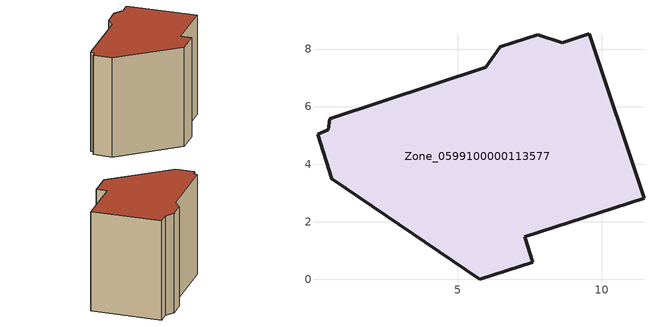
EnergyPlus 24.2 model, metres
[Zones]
Zone_0599100000113577
 floor ground (C_G): 0.54,5.59 5.97,7.36 6.48,8.08 7.78,8.5 8.62,8.22 9.56,8.53 11.47,2.81 7.32,1.47 7.61,0.59 5.76,0 0.61,3.5 0.12,5.04 0.49,5.19 z0
 wall outside (C_F): 5.76,0 7.61,0.59 7.32,1.47 11.47,2.81 9.56,8.53 8.62,8.22 7.78,8.5 6.48,8.08 5.97,7.36 0.54,5.59 0.49,5.19 0.12,5.04 0.61,3.5 5.76,0 z0:8.85
 roof outside (C_R): 5.97,7.36 0.54,5.59 0.49,5.19 0.12,5.04 0.61,3.5 5.76,0 7.61,0.59 7.32,1.47 11.47,2.81 9.56,8.53 8.62,8.22 7.78,8.5 6.48,8.08 z8.85
[BUILDING]
Pand.0599100000113577: North Axis=0; Terrain=City; Loads Convergence Tolerance Value=0.04; Temperature Convergence Tolerance Value=0.4; Solar Distribution=FullExterior; Maximum Number of Warmup Days=25; Minimum Number of Warmup Days=1
[Site:Location]
Rotterdam.The.Hague.AP_ZH_NLD Design_Conditions: Latitude=51.96; Longitude=4.45; Time Zone=1; Elevation=-4.5
[SITE:GROUNDTEMPERATURE:BUILDINGSURFACE]
18, 18, 18, 18, 18, 18, 18, 18, 18, 18, 18, 18
[MATERIAL] Thermal Absorptance=0.9; Solar Absorptance=0.7; Visible Absorptance=0.7
Name | Roughness | Thickness | Conductivity | Density | Specific Heat
G.TC.1946 | MediumSmooth | 0.15 | 1 | 540 | 1210
F.TC.1946 | Rough | 0.3 | 0.857143 | 1920 | 840
R.TC.1946 | MediumRough | 0.2 | 0.909091 | 1500 | 1000
[CONSTRUCTION]
C_G: G.TC.1946
C_F: F.TC.1946
C_R: R.TC.1946
[ZONE]
Zone_0599100000113577: Type=1; Multiplier=1; Ceiling Height=Autocalculate; Volume=Autocalculate; Floor Area=autocalculate; Part of Total Floor Area=Yes
[ZONEINFILTRATION:DESIGNFLOWRATE]
Infil_Zone_0599100000113577: Zone or ZoneList or Space or SpaceList=Zone_0599100000113577; Schedule=AlwaysOn; Design Flow Rate Calculation Method=Flow/Area; Flow Rate per Floor Area=0.003; Constant Term Coefficient=1; Temperature Term Coefficient=0; Velocity Term Coefficient=0; Velocity Squared Term Coefficient=0
[HVACTEMPLATE:ZONE:IDEALLOADSAIRSYSTEM]
Zone_0599100000113577: Maximum Heating Supply Air Temperature=50; Minimum Cooling Supply Air Temperature=13; Maximum Heating Supply Air Humidity Ratio=0.0156; Minimum Cooling Supply Air Humidity Ratio=0.0077; Heating Limit=NoLimit; Cooling Limit=NoLimit; Dehumidification Control Type=ConstantSensibleHeatRatio; Cooling Sensible Heat Ratio=0.7; Dehumidification Setpoint=60; Humidification Control Type=None; Humidification Setpoint=30; Outdoor Air Method=None; Outdoor Air Flow Rate per Person=0.00944; Outdoor Air Flow Rate per Zone Floor Area=0; Outdoor Air Flow Rate per Zone=0; Demand Controlled Ventilation Type=None; Outdoor Air Economizer Type=NoEconomizer; Heat Recovery Type=None; Sensible Heat Recovery Effectiveness=0.7; Latent Heat Recovery Effectiveness=0.65
[ZONECONTROL:THERMOSTAT]
ThermostatControl_Zone_0599100000113577: Zone or ZoneList=Zone_0599100000113577; Control Type Schedule=DualSetpointControlType; Control 1=Thermostat_Zone_0599100000113577; Temperature Difference Between Cutout And Setpoint=0
[THERMOSTATSETPOINT:DUALSETPOINT]
Thermostat_Zone_0599100000113577: Heating Setpoint Temperature Schedule=HeatingSetpoint_Zone_0599100000113577; Cooling Setpoint Temperature Schedule=CoolingSetpoint_Zone_0599100000113577
[SCHEDULE:COMPACT]
HeatingSetpoint_Zone_0599100000113577: Through: 12/31, For: AllDays, Until: 24:00, 21
CoolingSetpoint_Zone_0599100000113577: Through: 12/31, For: AllDays, Until: 24:00, 24
DualSetpointControlType: Through: 12/31, For: AllDays, Until: 24:00, 4
AlwaysOn: Through: 12/31, For: AllDays, Until: 24:00, 1
